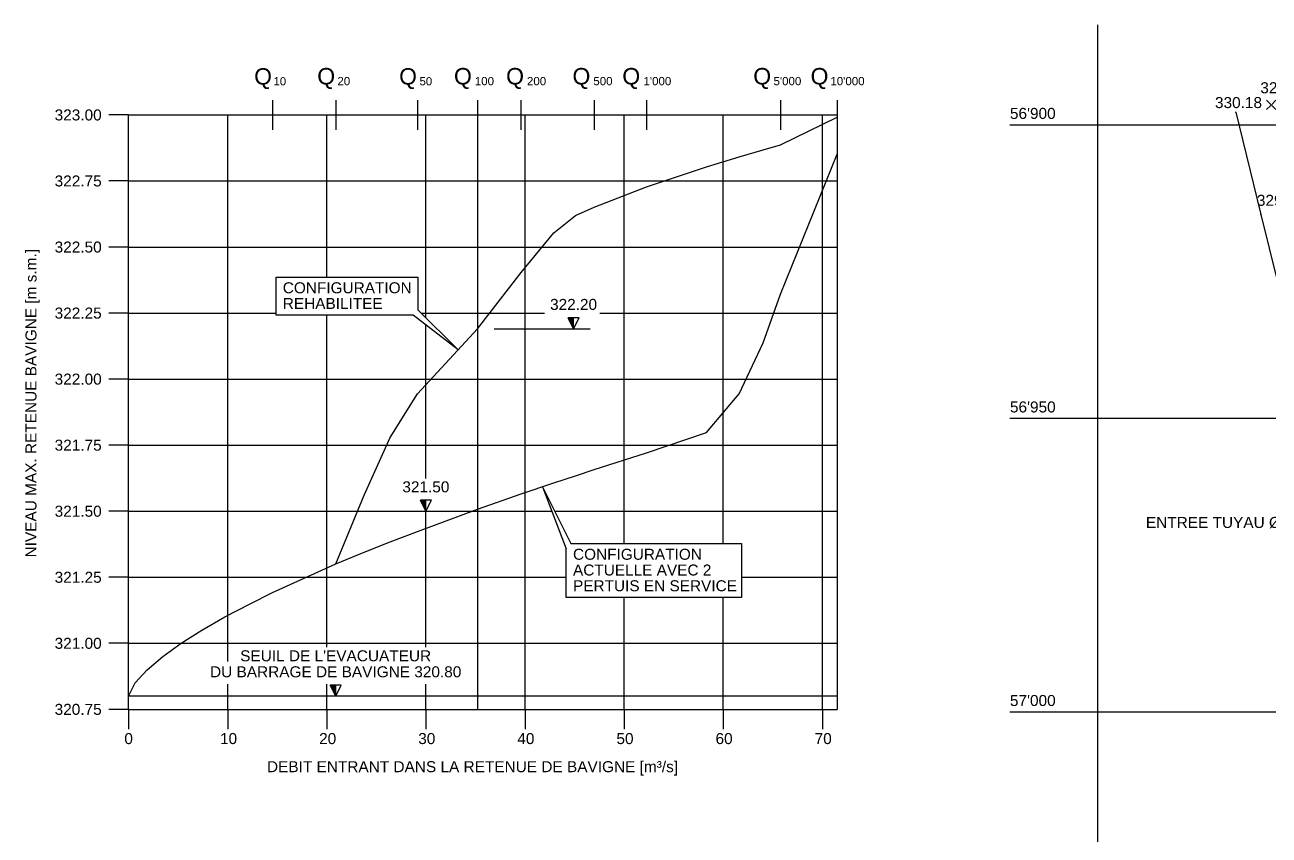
# Model space of a CAD drawing. Extents: x 109417 to 110207, y -57085 to -56659.
# Drawn here: x 109419.2 to 109631.1, y -56847.7 to -56709.7 of the extents above; entities that cross this region are included whole.
import ezdxf
from ezdxf.enums import TextEntityAlignment as Align

# ---------------------------------------------------------------- set-up
doc = ezdxf.new("R2010")
doc.units = 0
doc.header["$MEASUREMENT"] = 0
for name, color, linetype in [('Coordinate', 2, 'Continuous'), ('LIN010CO', 2, 'Continuous'), ('LIN018CO', 6, 'Continuous'), ('LIN025CO', 7, 'Continuous'), ('LIN035CO', 1, 'Continuous'), ('LIN050CO', 3, 'Continuous'), ('LIN07CO', 4, 'Continuous'), ('LINCOLO-BLU-050', 152, 'Continuous'), ('LINCOLO-BLU-070', 160, 'Continuous'), ('LINCOLO-ROSSO-025', 10, 'Continuous'), ('LINCOLO-ROSSO-050', 20, 'Continuous'), ('LINCOLO-ROSSO-070', 30, 'Continuous'), ('TEXT035', 1, 'Continuous'), ('Voirie', 7, 'Continuous')]:
    doc.layers.add(name, color=color, linetype=linetype)
doc.styles.add('ARIAL', font='arial.ttf')

# ---------------------------------------------------------------- blocks, each defined once
blk = doc.blocks.new('INVISIBLE')
at = {"color": 0}
for p, q in [((-0.04, 0), (0.04, 0)), ((0, -0.04), (0, 0.04))]:
    blk.add_line(p, q, dxfattribs=at)
at = {"flags": 1}
for tag, p in [('POINTNUMBER', (0, 0)), ('COMMENT', (0, -1.25))]:
    blk.add_attdef(tag, p, '', height=1, dxfattribs=at)
blk = doc.blocks.new('quote')
at = {"layer": 'LIN018CO'}
for p, q in [((0.001, 0.001), (-0.001, -0.001)), ((0.001, -0.001), (-0.001, 0.001))]:
    blk.add_line(p, q, dxfattribs=at)
at = {"layer": 'LIN035CO'}
for p, q in [((-0.013, 0.013), (-0.106, 0.106)), ((0.106, 0.106), (0.013, 0.013)), ((-0.013, -0.013), (-0.106, -0.106)), ((0.106, -0.106), (0.013, -0.013))]:
    blk.add_line(p, q, dxfattribs=at)
at = {"layer": 'TEXT035', "style": 'ARIAL'}
blk.add_attdef('VALORE', text='', height=0.25, dxfattribs=at).set_placement((0, 0.33), align=Align.CENTER)
blk = doc.blocks.new('BLOCCO')
at = {"layer": 'LIN018CO'}
blk.add_solid([(0, 0.25), (0, 0), (-0.125, 0.25)], dxfattribs=at)
at = {"layer": 'LIN035CO'}
for p, q in [((0, 0), (-0.125, 0.25)), ((0.125, 0.25), (-0.125, 0.25)), ((0, 0), (0.125, 0.25)), ((0, 0), (0, 0.25))]:
    blk.add_line(p, q, dxfattribs=at)
at = {"layer": 'TEXT035', "style": 'ARIAL'}
blk.add_attdef('VALORE', text='', height=0.25, dxfattribs=at).set_placement((-0.001, 0.428), align=Align.CENTER)

msp = doc.modelspace()

# ---------------------------------------------------------------- linework, layer by layer
for p, q in [((109436.882, -56725.026, 322.711), (109433.507, -56725.026, 322.711)), ((109436.882, -56736.276, 322.711), (109433.507, -56736.276, 322.711)), ((109436.882, -56747.526, 322.711), (109433.507, -56747.526, 322.711)), ((109436.882, -56758.776, 322.711), (109433.507, -56758.776, 322.711)), ((109436.882, -56770.026, 322.711), (109433.507, -56770.026, 322.711)), ((109436.882, -56781.276, 322.711), (109433.507, -56781.276, 322.711)), ((109436.882, -56792.526, 322.711), (109433.507, -56792.526, 322.711)), ((109436.882, -56803.776, 322.711), (109433.507, -56803.776, 322.711)), ((109436.882, -56815.026, 322.711), (109433.507, -56815.026, 322.711)), ((109436.882, -56826.276, 322.711), (109433.507, -56826.276, 322.711)), ((109436.882, -56826.276, 322.711), (109436.882, -56829.651, 322.711)), ((109453.757, -56826.276, 322.711), (109453.757, -56829.651, 322.711)), ((109470.632, -56826.276, 322.711), (109470.632, -56829.651, 322.711)), ((109487.507, -56826.276, 322.711), (109487.507, -56829.651, 322.711)), ((109504.382, -56826.276, 322.711), (109504.382, -56829.651, 322.711)), ((109521.257, -56826.276, 322.711), (109521.257, -56829.651, 322.711)), ((109538.132, -56826.276, 322.711), (109538.132, -56829.651, 322.711)), ((109555.007, -56826.276, 322.711), (109555.007, -56829.651, 322.711))]:
    msp.add_line(p, q)
at = {"layer": 'Coordinate'}
for p, q in [((109601.885, -56709.686), (109601.885, -56915.633)), ((109873.873, -56726.75), (109586.949, -56726.75)), ((109856.554, -56776.75), (109586.949, -56776.75)), ((109671.381, -56826.75), (109586.949, -56826.75))]:
    msp.add_line(p, q, dxfattribs=at)
at = {"layer": 'LIN010CO'}
for p, q in [((109453.757, -56818.107, 322.711), (109453.757, -56725.026, 322.711)), ((109470.632, -56752.65, 322.711), (109470.632, -56725.026, 322.711)), ((109487.507, -56759.594, 322.711), (109487.507, -56725.026, 322.711)), ((109504.382, -56826.276, 322.711), (109504.382, -56725.026, 322.711)), ((109521.257, -56798.044, 322.711), (109521.257, -56725.026, 322.711)), ((109538.132, -56798.044, 322.711), (109538.132, -56725.026, 322.711)), ((109555.007, -56826.276, 322.711), (109555.007, -56725.026, 322.711)), ((109436.882, -56736.276, 322.711), (109557.538, -56736.276, 322.711)), ((109436.882, -56747.526, 322.711), (109557.538, -56747.526, 322.711)), ((109436.882, -56758.776, 322.711), (109461.98, -56758.776, 322.711)), ((109470.632, -56815.7, 322.711), (109470.632, -56759.134, 322.711)), ((109486.682, -56758.776, 322.711), (109507.667, -56758.776, 322.711)), ((109517.133, -56758.776, 322.711), (109557.538, -56758.776, 322.711)), ((109487.507, -56786.951, 322.711), (109487.507, -56760.819, 322.711)), ((109436.882, -56770.026, 322.711), (109557.538, -56770.026, 322.711)), ((109436.882, -56781.276, 322.711), (109557.538, -56781.276, 322.711)), ((109436.882, -56792.526, 322.711), (109508.943, -56792.526, 322.711)), ((109487.507, -56815.7, 322.711), (109487.507, -56791.652, 322.711)), ((109509.441, -56792.526, 322.711), (109557.538, -56792.526, 322.711)), ((109436.882, -56803.776, 322.711), (109511.394, -56803.776, 322.711)), ((109541.262, -56803.776, 322.711), (109557.538, -56803.776, 322.711)), ((109521.257, -56826.276, 322.711), (109521.257, -56807.21, 322.711)), ((109538.132, -56826.276, 322.711), (109538.132, -56807.21, 322.711)), ((109436.882, -56815.026, 322.711), (109557.538, -56815.026, 322.711)), ((109453.757, -56826.276, 322.711), (109453.757, -56821.988, 322.711)), ((109470.632, -56826.276, 322.711), (109470.632, -56821.988, 322.711)), ((109487.507, -56826.276, 322.711), (109487.507, -56821.988, 322.711))]:
    msp.add_line(p, q, dxfattribs=at)
at = {"layer": 'LIN025CO'}
for p, q in [((109499.148, -56761.447, 322.711), (109515.458, -56761.447, 322.711)), ((109507.354, -56788.357, 322.711), (109511.394, -56798.955, 322.711)), ((109507.354, -56788.357, 322.711), (109512.204, -56798.044, 322.711)), ((109511.394, -56807.21, 322.711), (109511.394, -56798.955, 322.711)), ((109512.204, -56798.044, 322.711), (109541.262, -56798.044, 322.711)), ((109541.262, -56798.044, 322.711), (109541.262, -56807.21, 322.711)), ((109541.262, -56807.21, 322.711), (109511.394, -56807.21, 322.711)), ((109557.538, -56824.026, 322.711), (109436.882, -56824.026, 322.711))]:
    msp.add_line(p, q, dxfattribs=at)
at = {"layer": 'LIN050CO'}
for p, q in [((109436.882, -56826.276, 322.711), (109436.882, -56725.026, 322.711)), ((109436.882, -56725.026, 322.711), (109557.538, -56725.026, 322.711)), ((109557.538, -56725.026, 322.711), (109557.538, -56826.276, 322.711)), ((109436.882, -56826.276, 322.711), (109557.538, -56826.276, 322.711))]:
    msp.add_line(p, q, dxfattribs=at)
at = {"layer": 'LIN07CO'}
for p, q in [((109461.384, -56722.495, 322.711), (109461.384, -56727.557, 322.711)), ((109472.151, -56722.495, 322.711), (109472.151, -56727.557, 322.711)), ((109486.072, -56722.495, 322.711), (109486.072, -56727.557, 322.711)), ((109496.259, -56722.495, 322.711), (109496.259, -56727.557, 322.711)), ((109503.684, -56722.495, 322.711), (109503.684, -56727.557, 322.711)), ((109516.144, -56722.495, 322.711), (109516.144, -56727.557, 322.711)), ((109525.054, -56722.495, 322.711), (109525.054, -56727.557, 322.711)), ((109547.886, -56722.495, 322.711), (109547.886, -56727.557, 322.711)), ((109557.538, -56722.495, 322.711), (109557.538, -56727.557, 322.711))]:
    msp.add_line(p, q, dxfattribs=at)
at = {"layer": 'LIN07CO', "elevation": 322.711, "flags": 128}
for points in [[(109472.151, -56801.516), (109476.977, -56799.515), (109481.432, -56797.728), (109486.072, -56795.969), (109496.282, -56792.192), (109503.707, -56789.592), (109509.276, -56787.706), (109512.988, -56786.474), (109516.144, -56785.442), (109525.054, -56782.602), (109535.263, -56779.115), (109540.832, -56772.519), (109544.916, -56763.846), (109547.886, -56755.568), (109557.538, -56731.691)], [(109436.882, -56824.026), (109437.998, -56821.776), (109440.039, -56819.526), (109442.682, -56817.276), (109445.811, -56815.026), (109449.361, -56812.776), (109453.286, -56810.526), (109457.553, -56808.276), (109461.384, -56806.364), (109472.151, -56801.516)]]:
    msp.add_lwpolyline(points, dxfattribs=at)
at = {"layer": 'LINCOLO-BLU-050'}
for p, q in [((109461.98, -56759.134, 322.711), (109461.98, -56752.65, 322.711)), ((109461.98, -56752.65, 322.711), (109486.125, -56752.65, 322.711)), ((109486.125, -56752.65, 322.711), (109486.125, -56758.223, 322.711)), ((109485.314, -56759.134, 322.711), (109461.98, -56759.134, 322.711)), ((109492.985, -56765.028, 322.711), (109485.314, -56759.134, 322.711)), ((109492.985, -56765.028, 322.711), (109486.125, -56758.223, 322.711))]:
    msp.add_line(p, q, dxfattribs=at)
at = {"layer": 'LINCOLO-BLU-070', "elevation": 322.711, "flags": 128}
msp.add_lwpolyline([(109472.151, -56801.516), (109472.151, -56801.516), (109476.977, -56789.771), (109481.432, -56779.991), (109486.072, -56772.536), (109496.282, -56761.447), (109503.707, -56751.877), (109509.276, -56745.125), (109512.988, -56742.168), (109516.144, -56740.736), (109525.054, -56737.292), (109535.263, -56733.879), (109540.832, -56732.169), (109544.916, -56730.972), (109547.886, -56730.122), (109557.538, -56725.423)], dxfattribs=at)
at = {"layer": 'LINCOLO-ROSSO-025'}
for p, q in [((109512.656, -56761.447, 322.711), (109511.719, -56759.574, 322.711)), ((109513.592, -56759.574, 322.711), (109511.719, -56759.574, 322.711)), ((109512.656, -56761.447, 322.711), (109513.592, -56759.574, 322.711)), ((109512.656, -56761.447, 322.711), (109512.656, -56759.574, 322.711)), ((109487.507, -56792.526, 322.711), (109486.569, -56790.651, 322.711)), ((109488.444, -56790.651, 322.711), (109486.569, -56790.651, 322.711)), ((109487.507, -56792.526, 322.711), (109488.444, -56790.651, 322.711)), ((109487.507, -56792.526, 322.711), (109487.507, -56790.651, 322.711))]:
    msp.add_line(p, q, dxfattribs=at)
for points in [[(109512.656, -56759.574, 322.711), (109512.656, -56761.447, 322.711), (109511.719, -56759.574, 322.711)], [(109487.507, -56790.651, 322.711), (109487.507, -56792.526, 322.711), (109486.569, -56790.651, 322.711)]]:
    msp.add_solid(points, dxfattribs=at)
at = {"layer": 'LINCOLO-ROSSO-070'}
msp.add_line((109496.259, -56725.026, 322.711), (109496.259, -56826.276, 322.711), dxfattribs=at)
at = {"layer": 'Voirie', "linetype": 'Continuous'}
for p, q in [((109625.434, -56724.554, 330.235), (109629.657, -56741.982, 329.29)), ((109629.657, -56741.982, 329.29), (109633.846, -56758.962, 328.435))]:
    msp.add_line(p, q, dxfattribs=at)

# ---------------------------------------------------------------- block references
ref = msp.add_blockref('quote', (109637.827, -56722.666, 329.462), dxfattribs=dict(xscale=7.500000000000001, yscale=7.500000000000001, zscale=7.500000000000001, rotation=6.832412538883198e-07))
ref.add_attrib('VALORE', '329.46', dxfattribs={"layer": 'TEXT035', "height": 1.875, "rotation": 0, "style": 'ARIAL'}).set_placement((109633.589, -56721.332, 329.462), align=Align.CENTER)
ref = msp.add_blockref('quote', (109631.444, -56723.327, 330.178), dxfattribs=dict(xscale=7.500000000000001, yscale=7.500000000000001, zscale=7.500000000000001, rotation=6.832412538883198e-07))
ref.add_attrib('VALORE', '330.18', dxfattribs={"layer": 'TEXT035', "height": 1.875, "rotation": 0, "style": 'ARIAL'}).set_placement((109625.867, -56723.86, 330.178), align=Align.CENTER)
ref = msp.add_blockref('quote', (109638.068, -56741.977, 329.067), dxfattribs=dict(xscale=7.500000000000001, yscale=7.500000000000001, zscale=7.500000000000001, rotation=6.832412538883198e-07))
ref.add_attrib('VALORE', '329.07', dxfattribs={"layer": 'TEXT035', "height": 1.875, "rotation": 0, "style": 'ARIAL'}).set_placement((109633.003, -56740.506, 329.067), align=Align.CENTER)
at = {"xscale": 7.499250000000758, "yscale": 7.499250000000758, "zscale": 7.499250000000758, "rotation": 6.833095848467357e-07}
msp.add_blockref('BLOCCO', (109472.147, -56824.026, 322.711), dxfattribs=at).add_auto_attribs({'VALORE': 'DU BARRAGE DE BAVIGNE 320.80'})
at = {"layer": 'Voirie'}
for p in [(109625.434, -56724.554, 330.235), (109629.657, -56741.982, 329.29)]:
    msp.add_blockref('INVISIBLE', p, dxfattribs=at)

# ---------------------------------------------------------------- texts
at = {"layer": 'Coordinate', "color": 1, "linetype": 'Continuous', "lineweight": 0, "style": 'ARIAL'}
for s, p in [('323.00', (109432.296, -56725.026, 322.711)), ('322.75', (109432.296, -56736.276, 322.711)), ('322.50', (109432.296, -56747.526, 322.711)), ('322.25', (109432.296, -56758.776, 322.711)), ('322.00', (109432.296, -56770.026, 322.711)), ('321.75', (109432.296, -56781.276, 322.711)), ('321.50', (109432.296, -56792.526, 322.711)), ('321.25', (109432.296, -56803.776, 322.711)), ('321.00', (109432.296, -56815.026, 322.711)), ('320.75', (109432.296, -56826.276, 322.711))]:
    msp.add_text(s, height=1.875, rotation=0, dxfattribs=at).set_placement(p, align=Align.MIDDLE_RIGHT)
for s, p in [("56'900", (109586.949, -56725.705)), ("56'950", (109586.949, -56775.705)), ('ENTREE TUYAU %%C 900', (109610.099, -56795.378)), ("57'000", (109586.949, -56825.705))]:
    msp.add_text(s, height=1.875, rotation=0, dxfattribs=at).set_placement(p)
for s, p in [('0', (109436.882, -56831.252, 322.711)), ('10', (109453.9, -56831.252, 322.711)), ('20', (109470.775, -56831.252, 322.711)), ('30', (109487.65, -56831.252, 322.711)), ('40', (109504.525, -56831.252, 322.711)), ('50', (109521.4, -56831.252, 322.711)), ('60', (109538.275, -56831.252, 322.711)), ('70', (109555.15, -56831.252, 322.711))]:
    msp.add_text(s, height=1.875, rotation=0, dxfattribs=at).set_placement(p, align=Align.MIDDLE)
at = {"layer": 'LINCOLO-ROSSO-050', "style": 'ARIAL'}
msp.add_text('Q', height=2.81, rotation=0, dxfattribs=at).set_placement((109493.803, -56718.798, 322.711), align=Align.MIDDLE)
msp.add_text('100', height=1.4048, rotation=0, dxfattribs=at).set_placement((109495.827, -56719.267, 322.711), align=Align.MIDDLE_LEFT)
for tag, height, p in [('322.20', 1.873, (109512.646, -56758.237, 322.711)), ('321.50', 1.875, (109487.497, -56789.313, 322.711))]:
    msp.add_attdef(tag, text='', height=height, rotation=0, dxfattribs=at).set_placement(p, align=Align.CENTER)
at = {"layer": 'TEXT035', "style": 'ARIAL'}
for s, height, rotation, p in [('Q', 2.784, 0, (109459.774, -56718.822, 322.711)), ('Q', 2.81, 0, (109470.525, -56718.798, 322.711)), ('Q', 2.784, 0, (109484.462, -56718.822, 322.711)), ('Q', 2.81, 0, (109502.682, -56718.798, 322.711)), ('Q', 2.81, 0, (109513.983, -56718.798, 322.711)), ('Q', 2.81, 0, (109522.466, -56718.798, 322.711)), ('Q', 2.81, 0, (109544.763, -56718.798, 322.711)), ('Q', 2.81, 0, (109554.522, -56718.798, 322.711)), ('NIVEAU MAX. RETENUE BAVIGNE [m s.m.]', 1.875, 90, (109420.488, -56774.13, 322.711)), ("SEUIL DE L'EVACUATEUR", 1.87481, 0, (109472.137, -56817.154, 322.711)), ('DEBIT ENTRANT DANS LA RETENUE DE BAVIGNE [m³/s]', 1.875, 0, (109495.441, -56836.274, 322.711))]:
    msp.add_text(s, height=height, rotation=rotation, dxfattribs=at).set_placement(p, align=Align.MIDDLE)
for s, height, p in [('10', 1.3922, (109461.547, -56719.287, 322.711)), ('20', 1.4048, (109472.432, -56719.267, 322.711)), ('50', 1.3922, (109486.409, -56719.287, 322.711)), ('200', 1.4048, (109504.706, -56719.267, 322.711)), ('500', 1.4048, (109516.008, -56719.267, 322.711)), ("1'000", 1.4048, (109524.548, -56719.267, 322.711)), ("5'000", 1.4048, (109546.688, -56719.267, 322.711)), ("10'000", 1.4048, (109556.37, -56719.267, 322.711)), ('CONFIGURATION', 1.87308, (109463.135, -56754.466, 322.711)), ('REHABILITEE', 1.87308, (109463.135, -56757.148, 322.711)), ('CONFIGURATION', 1.87308, (109512.549, -56799.859, 322.711)), ('ACTUELLE AVEC 2 ', 1.87308, (109512.549, -56802.542, 322.711)), ('PERTUIS EN SERVICE', 1.87308, (109512.549, -56805.224, 322.711))]:
    msp.add_text(s, height=height, rotation=0, dxfattribs=at).set_placement(p, align=Align.MIDDLE_LEFT)

doc.saveas('drawing.dxf')
